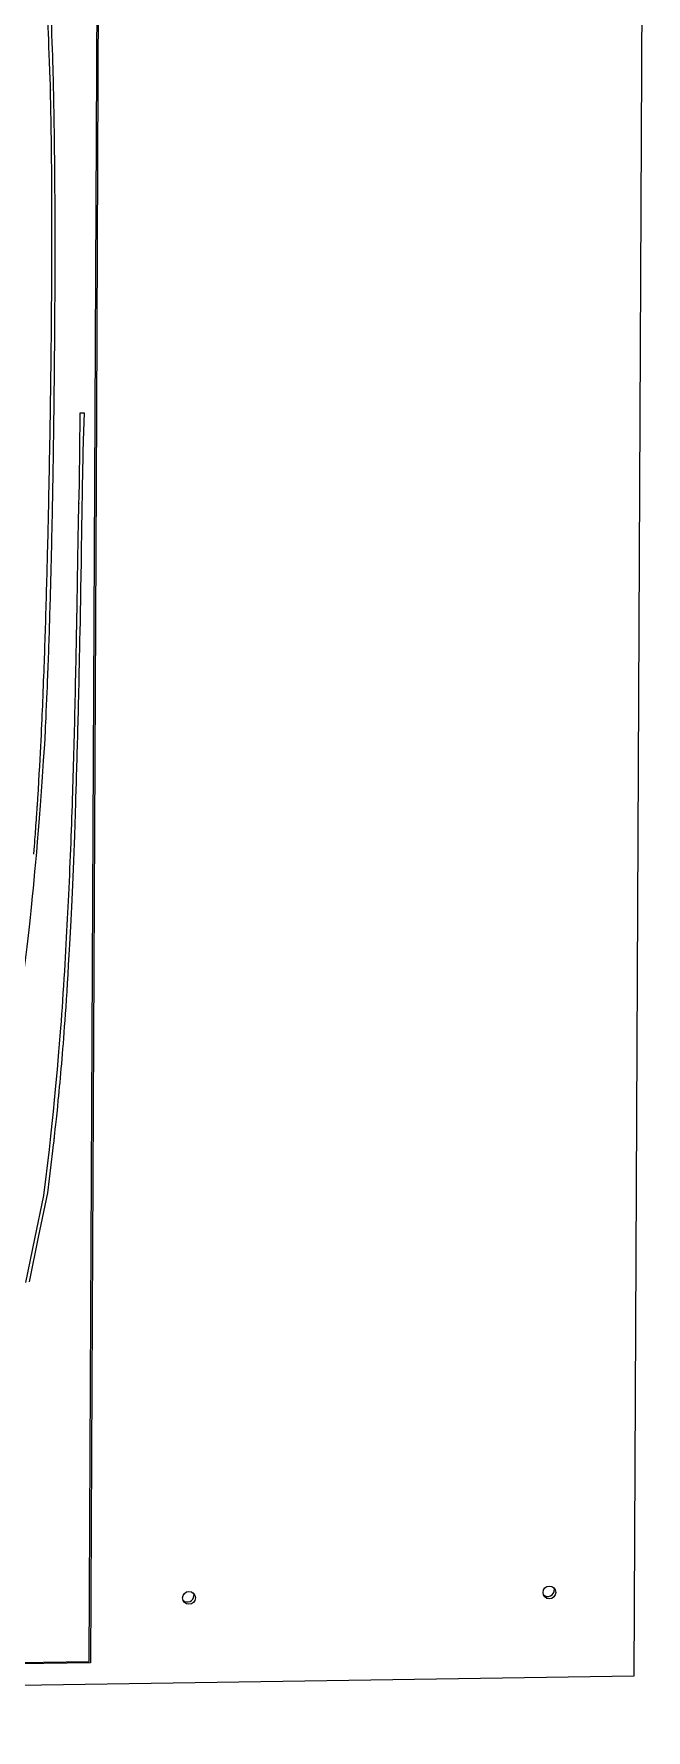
# Model space of a CAD drawing. Header units: millimetres. Extents: x -1640 to 0, y -1584 to 0.
# Drawn here: x -939.9 to -797.4, y -1584 to -1189.4 of the extents above; entities that cross this region are included whole.
import ezdxf

# ---------------------------------------------------------------- set-up
doc = ezdxf.new("R2010")
doc.units = ezdxf.units.MM

msp = doc.modelspace()

# ---------------------------------------------------------------- linework, layer by layer
at = {"color": 7, "linetype": 'Continuous', "lineweight": 25}
for p, q in [((-800.13, -1571.4), (-797.39, -979.77)), ((-1639.34, -1584.03), (-800.13, -1571.4))]:
    msp.add_line(p, q, dxfattribs=at)
at = {"color": 7, "linetype": 'Continuous'}
for p, q in [((-924.04, -986.61), (-925.39, -1277.49)), ((-925.68, -1277.5), (-924.33, -986.9)), ((-929.25, -1286.5), (-929.19, -1277.55)), ((-929.19, -1277.55), (-928.72, -1277.54)), ((-928.72, -1277.54), (-928.25, -1277.54)), ((-928.25, -1277.54), (-928.46, -1284.01)), ((-927.03, -1568.09), (-925.68, -1277.5)), ((-925.39, -1277.49), (-926.73, -1568.38)), ((-937.64, -1459.61), (-936.3, -1448.98)), ((-935.58, -1449.26), (-936.8, -1459.02)), ((-939.74, -1469.75), (-937.64, -1459.61)), ((-936.8, -1459.02), (-938.91, -1469.38)), ((-941.83, -1479.89), (-939.74, -1469.75)), ((-938.91, -1469.38), (-941.03, -1479.73)), ((-926.73, -1568.38), (-1219.71, -1572.79)), ((-1073.22, -1570.29), (-927.03, -1568.09))]:
    msp.add_line(p, q, dxfattribs=at)
at = {"color": 7, "linetype": 'Continuous', "lineweight": 25, "flags": 128}
for points in [[(-818.88, -1550.89), (-818.87, -1550.9), (-818.76, -1551.46)], [(-902.83, -1552.09), (-902.79, -1552.16), (-902.68, -1552.72)]]:
    msp.add_lwpolyline(points, dxfattribs=at)
at = {"color": 7, "linetype": 'Continuous', "lineweight": 25}
for centre in [(-819.9, -1552.01), (-903.83, -1553.27)]:
    msp.add_circle(centre, 1.49, dxfattribs=at)
for centre, start, end in [((-904.19, -1552.72), 227.3381, 359.7278), ((-820.27, -1551.45), 228.1494, 359.7199)]:
    msp.add_arc(centre, 1.51, start, end, dxfattribs=at)
at = {"color": 7, "linetype": 'Continuous'}
for points, knots in [([(-936.14, -1199.99), (-936.57, -1188.42), (-937.03, -1177.75), (-937.5, -1168.33), (-938.06, -1159.3), (-938.57, -1153.06), (-938.39, -1155.14), (-938.57, -1153.06)], [0, 0, 0, 0, 0.246389, 0.473536, 0.674137, 0.866544, 1, 1, 1, 1]), ([(-935.94, -1185.88), (-935.53, -1196.36), (-935.25, -1209.51), (-935.09, -1224.79), (-935.05, -1241.64), (-935.13, -1259.53), (-935.31, -1277.91), (-935.57, -1295.19), (-935.93, -1311.95), (-936.36, -1327.75), (-936.88, -1342.12), (-937.47, -1354.61), (-937.26, -1350.45), (-937.47, -1354.61)], [0, 0, 0, 0, 0.06219, 0.140173, 0.230725, 0.330619, 0.43662, 0.545496, 0.647877, 0.747227, 0.840836, 0.925995, 1, 1, 1, 1]), ([(-939.01, -1367.24), (-938.34, -1356.16), (-937.73, -1342.4), (-937.18, -1326.58), (-936.7, -1309.27), (-936.31, -1291.1), (-936, -1272.65), (-935.81, -1255.53), (-935.72, -1239.21), (-935.74, -1224.18), (-935.88, -1210.94), (-936.14, -1199.99), (-936.04, -1203.64), (-936.14, -1199.99)], [0, 0, 0, 0, 0.066309, 0.14856, 0.243187, 0.346616, 0.455272, 0.565577, 0.667876, 0.765464, 0.855343, 0.934518, 1, 1, 1, 1]), ([(-929.44, -1298.21), (-929.37, -1296.14), (-929.31, -1292.84), (-929.25, -1286.5), (-929.27, -1288.61), (-929.25, -1286.5)], [0, 0, 0, 0, 0.176711, 0.457895, 1, 1, 1, 1]), ([(-928.46, -1284.01), (-928.53, -1286.75), (-928.61, -1290.75), (-928.7, -1295.67), (-928.91, -1308.96), (-928.85, -1304.53), (-928.91, -1308.96)], [0, 0, 0, 0, 0.109779, 0.270133, 0.467408, 1, 1, 1, 1]), ([(-929.82, -1318.86), (-929.7, -1310.88), (-929.58, -1304.11), (-929.5, -1300.26), (-929.44, -1298.21), (-929.46, -1298.89), (-929.44, -1298.21)], [0, 0, 0, 0, 0.386268, 0.714028, 0.90048, 1, 1, 1, 1]), ([(-928.91, -1308.96), (-929.2, -1327.34), (-929.59, -1345.23), (-930.01, -1360.42), (-930.55, -1377.77), (-930.36, -1371.99), (-930.55, -1377.77)], [0, 0, 0, 0, 0.26705, 0.527139, 0.747794, 1, 1, 1, 1]), ([(-936.3, -1448.98), (-934.46, -1431.77), (-932.92, -1411.44), (-931.67, -1387.88), (-930.88, -1367.01), (-930.27, -1344.03), (-929.82, -1318.86), (-929.95, -1327.25), (-929.82, -1318.86)], [0, 0, 0, 0, 0.132603, 0.288948, 0.470015, 0.63024, 0.806755, 1, 1, 1, 1]), ([(-937.47, -1354.61), (-938.94, -1376.25), (-940.84, -1396.25), (-943.12, -1414.12), (-945.13, -1426.37), (-947.3, -1436.77), (-949.6, -1445.1), (-948.79, -1442.34), (-949.6, -1445.1)], [0, 0, 0, 0, 0.237396, 0.457185, 0.654235, 0.789807, 0.905815, 1, 1, 1, 1]), ([(-939.94, -1380.2), (-939.74, -1377.46), (-939.47, -1373.72), (-939.01, -1367.24), (-939.16, -1369.4), (-939.01, -1367.24)], [0, 0, 0, 0, 0.2113182, 0.5002033, 1, 1, 1, 1]), ([(-930.55, -1377.77), (-931.49, -1400.04), (-932.81, -1420.85), (-934.1, -1435.82), (-935.58, -1449.26), (-935.06, -1444.78), (-935.58, -1449.26)], [0, 0, 0, 0, 0.311085, 0.602059, 0.81151, 1, 1, 1, 1])]:
    msp.add_open_spline(points, degree=3, knots=knots, dxfattribs=at)

doc.saveas('drawing.dxf')
